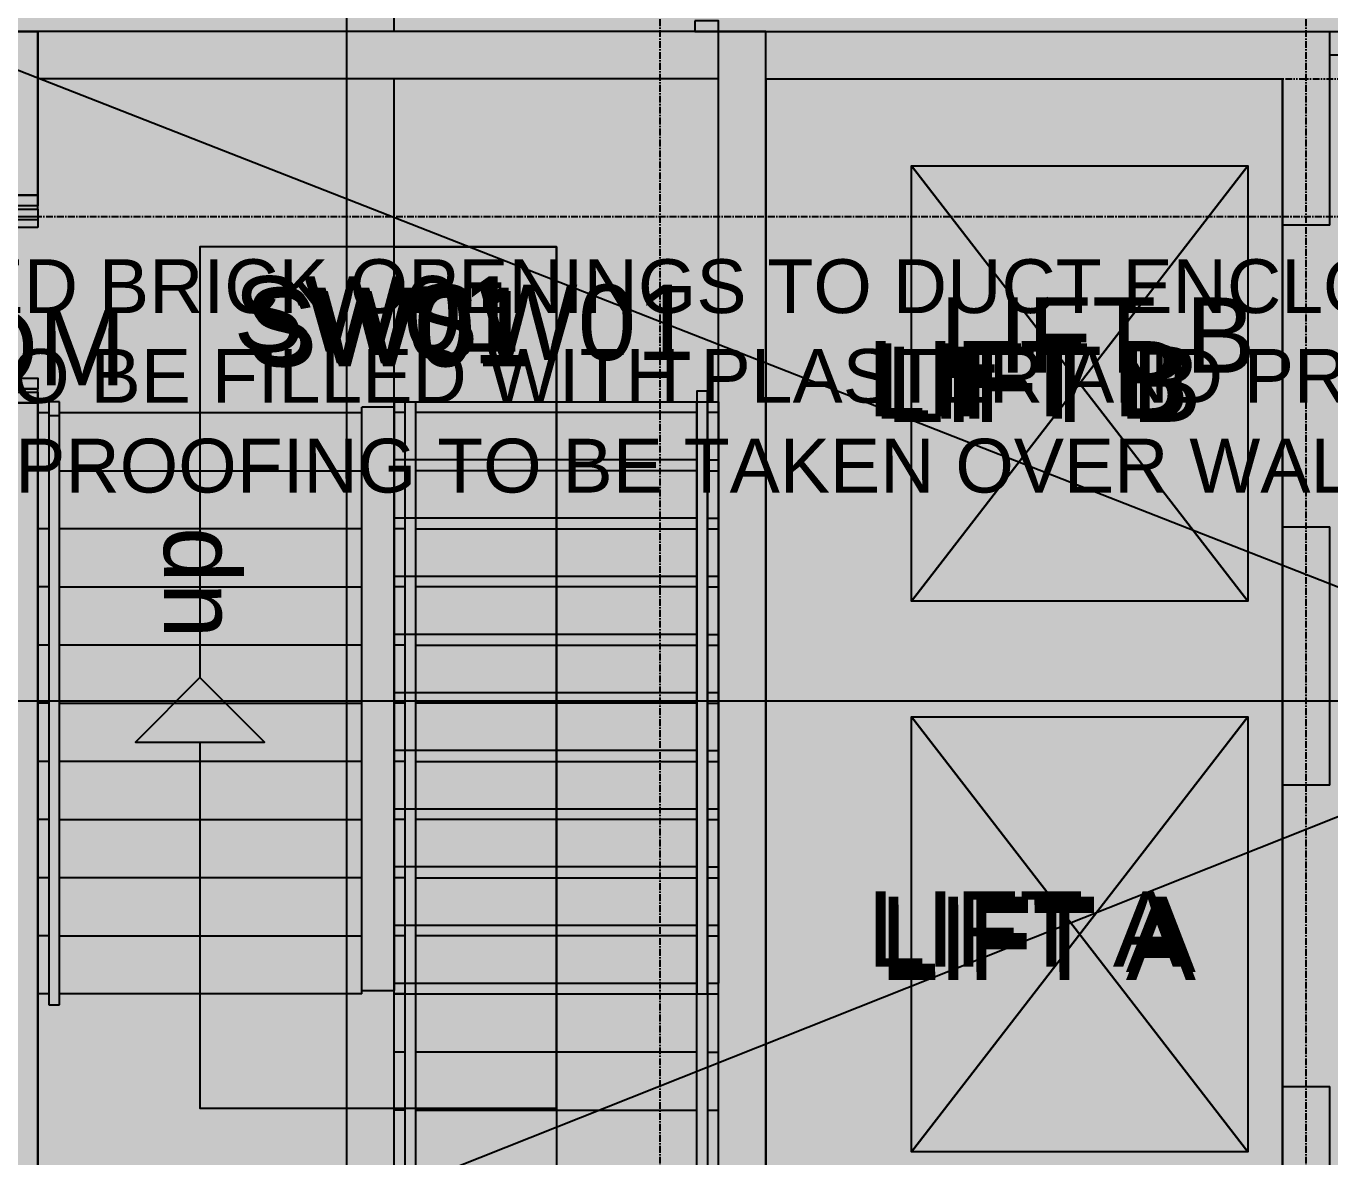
# Model space of a CAD drawing. Header units: millimetres. Extents: x -27283 to 30143, y -18440 to 22926.
# Drawn here: x -8478 to -2423, y -2091 to 3161 of the extents above; entities that cross this region are included whole.
import ezdxf

# ---------------------------------------------------------------- set-up
doc = ezdxf.new("R2010")
doc.units = ezdxf.units.MM
for name, pattern in [('PCENTRE', [50.8, 31.75, -6.35, 6.35, -6.35]), ('PCENTRE2', [28.575, 19.05, -3.175, 3.175, -3.175]), ('PPHANTOM', [63.5, 31.75, -6.35, 6.35, -6.35, 6.35, -6.35])]:
    doc.linetypes.add(name, pattern=pattern)
for name, color, linetype in [('11th Floor - Doors Windows and Openings', 7, 'Continuous'), ('11th Floor - Stairs', 7, 'Continuous'), ('11th Floor - Structural Members', 7, 'Continuous'), ('11th Floor - Text and Leaders', 7, 'Continuous'), ('11th Floor - Walls', 7, 'Continuous'), ('Boundaries_and_building_grids', 140, 'PCENTRE2'), ('Lift Motor Room Roof - Hatch', 7, 'Continuous'), ('Lift Motor Room Roof - Roofs', 7, 'Continuous'), ('Lift Motor Room Roof - Text and Leaders', 7, 'Continuous'), ('Roof - Stairs', 7, 'Continuous'), ('Roof - Structural Members', 7, 'Continuous'), ('Roof - Text and Leaders', 7, 'Continuous'), ('Roof - Walls', 7, 'Continuous'), ('Sixth Floor - Doors Windows and Openings', 7, 'Continuous'), ('Sixth Floor - Stairs', 7, 'Continuous'), ('Sixth Floor - Structural Members', 7, 'Continuous'), ('Sixth Floor - Text and Leaders', 7, 'Continuous'), ('Sixth Floor - Walls', 7, 'Continuous'), ('Tenth Floor - Doors Windows and Openings', 7, 'Continuous'), ('Tenth Floor - Stairs', 7, 'Continuous'), ('Tenth Floor - Structural Members', 7, 'Continuous'), ('Tenth Floor - Text and Leaders', 7, 'Continuous'), ('Tenth Floor - Walls', 7, 'Continuous')]:
    doc.layers.add(name, color=color, linetype=linetype)
doc.styles.add('arial', font='arial.ttf')
doc.styles.add('Arial1', font='arial.ttf')

msp = doc.modelspace()

# ---------------------------------------------------------------- hatches: boundary and pattern name
at = {"layer": 'Lift Motor Room Roof - Hatch', "linetype": 'Continuous', "lineweight": -3}
h = msp.add_hatch(dxfattribs=at)
h.set_pattern_fill('ANGLE', color=8, scale=45, style=0)
h.set_pattern_definition([(0, (0, 0), (0, 314.325), [228.6, -85.725]), (90, (0, 0), (-314.325, 2e-14), [228.6, -85.725])])
h.paths.add_polyline_path([(-14322.8, 5045.7), (12257.2, 5045.7), (12257.2, -4994.3), (-14322.8, -4994.3)])
h.paths.add_polyline_path([(-13222.8, 135.7), (-13222.8, -3084.3), (-11422.8, -3084.3), (-11422.8, 135.7)])
h.paths.add_polyline_path([(122.2, -2904.3), (122.2, -4034.3), (1397.2, -4034.3), (1397.2, -2904.3)])

# ---------------------------------------------------------------- linework, layer by layer
at = {"layer": '11th Floor - Doors Windows and Openings', "color": 1, "linetype": 'Continuous', "elevation": 37950}
for points in [[(-8422.8, 2225.7), (-8642.8, 2225.7), (-8642.8, 2275.7), (-8422.8, 2275.7), (-8422.8, 2225.7)], [(-8422.8, 1475.7), (-8642.8, 1475.7), (-8642.8, 1525.7), (-8422.8, 1525.7), (-8422.8, 1475.7)]]:
    msp.add_lwpolyline(points, dxfattribs=at)
at = {"layer": '11th Floor - Stairs', "color": 8, "linetype": 'Continuous'}
for p, q in [((-4366.3, 2511.2, 37950), (-2804.1, 490, 37950)), ((-4366.3, 490, 37950), (-2804.1, 2511.2, 37950)), ((-4366.3, -2068.1, 37950), (-2804.1, -46.9, 37950)), ((-4366.3, -46.9, 37950), (-2804.1, -2068.1, 37950))]:
    msp.add_line(p, q, dxfattribs=at)
at = {"layer": '11th Floor - Stairs', "color": 1, "linetype": 'Continuous'}
for p, q in [((-8322.8, 1415.7, 37950), (-8372.8, 1415.7, 37950)), ((-8372.8, 1415.7, 37950), (-8372.8, -1384.3, 37950)), ((-8322.8, -1384.3, 37950), (-8322.8, 1415.7, 37950)), ((-6767.8, 1415.7, 37950), (-6767.8, -1318.4, 37950)), ((-6767.8, 1415.7, 37950), (-5362.8, 1415.7, 37950)), ((-5312.8, 1415.7, 37950), (-5262.8, 1415.7, 37950)), ((-5262.8, 1415.7, 37950), (-5262.8, -1284.3, 37950)), ((-8422.8, 1365.7, 37950), (-8372.8, 1365.7, 37950)), ((-8422.8, 1365.7, 37950), (-8422.8, -1334.3, 37950)), ((-8322.8, 1365.7, 37950), (-6917.8, 1365.7, 37950)), ((-6917.8, -1334.3, 37950), (-6917.8, 1390.7, 37950)), ((-6767.8, 1390.7, 37950), (-6917.8, 1390.7, 37950)), ((-8372.8, 1095.7, 37950), (-8422.8, 1095.7, 37950)), ((-8322.8, 1095.7, 37950), (-6917.8, 1095.7, 37950)), ((-5362.8, 1145.7, 37950), (-6767.8, 1145.7, 37950)), ((-5312.8, 1145.7, 37950), (-5262.8, 1145.7, 37950)), ((-5362.8, 875.7, 37950), (-6767.8, 875.7, 37950)), ((-5312.8, 875.7, 37950), (-5262.8, 875.7, 37950)), ((-8372.8, 825.7, 37950), (-8422.8, 825.7, 37950)), ((-6917.8, 825.7, 37950), (-8322.8, 825.7, 37950)), ((-6767.8, 605.7, 37950), (-5362.8, 605.7, 37950)), ((-5312.8, 605.7, 37950), (-5262.8, 605.7, 37950)), ((-8372.8, 555.7, 37950), (-8422.8, 555.7, 37950)), ((-8322.8, 555.7, 37950), (-6917.8, 555.7, 37950)), ((-5362.8, 335.7, 37950), (-6767.8, 335.7, 37950)), ((-5312.8, 335.7, 37950), (-5262.8, 335.7, 37950)), ((-8372.8, 285.7, 37950), (-8422.8, 285.7, 37950)), ((-6917.8, 285.7, 37950), (-8322.8, 285.7, 37950)), ((-6767.8, 65.7, 37950), (-5362.8, 65.7, 37950)), ((-5312.8, 65.7, 37950), (-5262.8, 65.7, 37950)), ((-8372.8, 15.7, 37950), (-8422.8, 15.7, 37950)), ((-8322.8, 15.7, 37950), (-6917.8, 15.7, 37950)), ((-5362.8, -204.3, 37950), (-6767.8, -204.3, 37950)), ((-5312.8, -204.3, 37950), (-5262.8, -204.3, 37950)), ((-8372.8, -254.3, 37950), (-8422.8, -254.3, 37950)), ((-6917.8, -254.3, 37950), (-8322.8, -254.3, 37950)), ((-6767.8, -474.3, 37950), (-5362.8, -474.3, 37950)), ((-5312.8, -474.3, 37950), (-5262.8, -474.3, 37950)), ((-8372.8, -524.3, 37950), (-8422.8, -524.3, 37950)), ((-8322.8, -524.3, 37950), (-6917.8, -524.3, 37950)), ((-5362.8, -744.3, 37950), (-6767.8, -744.3, 37950)), ((-5312.8, -744.3, 37950), (-5262.8, -744.3, 37950)), ((-8372.8, -794.3, 37950), (-8422.8, -794.3, 37950)), ((-6917.8, -794.3, 37950), (-8322.8, -794.3, 37950)), ((-6767.8, -1014.3, 37950), (-5362.8, -1014.3, 37950)), ((-5312.8, -1014.3, 37950), (-5262.8, -1014.3, 37950)), ((-8372.8, -1064.3, 37950), (-8422.8, -1064.3, 37950)), ((-8322.8, -1064.3, 37950), (-6917.8, -1064.3, 37950)), ((-6917.8, -1318.4, 37950), (-6767.8, -1318.4, 37950)), ((-6767.8, -1284.3, 37950), (-5362.8, -1284.3, 37950)), ((-5312.8, -1284.3, 37950), (-5262.8, -1284.3, 37950)), ((-8372.8, -1334.3, 37950), (-8422.8, -1334.3, 37950)), ((-8372.8, -1384.3, 37950), (-8322.8, -1384.3, 37950)), ((-6917.8, -1334.3, 37950), (-8322.8, -1334.3, 37950))]:
    msp.add_line(p, q, dxfattribs=at)
at = {"layer": '11th Floor - Stairs', "color": 8, "linetype": 'Continuous', "elevation": 37950}
for points in [[(-2804.1, 490), (-4366.3, 490), (-4366.3, 2511.2), (-2804.1, 2511.2), (-2804.1, 490)], [(-2804.1, -2068.1), (-4366.3, -2068.1), (-4366.3, -46.9), (-2804.1, -46.9), (-2804.1, -2068.1)]]:
    msp.add_lwpolyline(points, dxfattribs=at)
at = {"layer": '11th Floor - Stairs', "color": 1, "linetype": 'Continuous', "elevation": 37950}
for points in [[(-7670.3, -165), (-7670.3, -1865.4), (-6015.3, -1865.4), (-6015.3, 2135.3)], [(-6015.3, 2135.3), (-7670.3, 2135.3), (-7670.3, 135)], [(-5312.8, 1465.7), (-5362.8, 1465.7), (-5362.8, -1334.3), (-5312.8, -1334.3), (-5312.8, 1465.7)], [(-7670.3, 135), (-7970.3, -165), (-7370.3, -165), (-7670.3, 135)]]:
    msp.add_lwpolyline(points, dxfattribs=at)
at = {"layer": '11th Floor - Structural Members', "color": 5, "linetype": 'Continuous'}
for p, q in [((-5262.8, 3135.7, 37950), (-2422.8, 3135.7, 37950)), ((-5262.8, -3084.3, 37950), (-5262.8, 3135.7, 37950)), ((-2422.8, 2235.7, 37950), (-2422.8, 3135.7, 37950)), ((-5042.8, 2915.7, 37950), (-2642.8, 2915.7, 37950)), ((-5042.8, -2264.3, 37950), (-5042.8, 2915.7, 37950)), ((-2642.8, 2235.7, 37950), (-2642.8, 2915.7, 37950)), ((-2642.8, 2235.7, 37950), (-2642.8, 835.7, 37950)), ((-2422.8, 2235.7, 37950), (-2642.8, 2235.7, 37950)), ((-2642.8, -364.3, 37950), (-2642.8, 835.7, 37950)), ((-2642.8, 835.7, 37950), (-2422.8, 835.7, 37950)), ((-2422.8, -364.3, 37950), (-2422.8, 835.7, 37950)), ((-2422.8, -364.3, 37950), (-2642.8, -364.3, 37950)), ((-2642.8, -364.3, 37950), (-2642.8, -1764.3, 37950)), ((-2642.8, -1764.3, 37950), (-2422.8, -1764.3, 37950)), ((-2642.8, -2264.3, 37950), (-2642.8, -1764.3, 37950)), ((-2422.8, -3084.3, 37950), (-2422.8, -1764.3, 37950))]:
    msp.add_line(p, q, dxfattribs=at)
at = {"layer": '11th Floor - Structural Members', "color": 5, "linetype": 'Continuous', "lineweight": -3, "elevation": 37950}
for points in [[(-8422.8, 3135.7), (-8422.8, 2375.7), (-8642.8, 2375.7), (-8642.8, 3135.7)], [(-8422.8, 1475.7), (-8642.8, 1475.7), (-8642.8, -3084.3), (-8422.8, -3084.3)]]:
    msp.add_lwpolyline(points, close=True, dxfattribs=at)
at = {"layer": '11th Floor - Walls', "color": 3, "linetype": 'Continuous'}
for p, q in [((-5262.8, 3135.7, 37950), (-8422.8, 3135.7, 37950)), ((-8422.8, 3135.7, 37950), (-8422.8, 2915.7, 37950)), ((-5262.8, 2915.7, 37950), (-5262.8, 3135.7, 37950)), ((-5262.8, 2915.7, 37950), (-8422.8, 2915.7, 37950))]:
    msp.add_line(p, q, dxfattribs=at)
at = {"layer": 'Boundaries_and_building_grids', "color": 140, "linetype": 'PCENTRE', "lineweight": -3}
for p, q in [((-5532.8, -11774.3), (-5532.8, 11825.7)), ((-2532.8, -11774.3), (-2532.8, 11825.7)), ((-27282.8, 2275.7), (25217.2, 2275.7))]:
    msp.add_line(p, q, dxfattribs=at)
at = {"layer": 'Lift Motor Room Roof - Roofs', "color": 1, "linetype": 'Continuous', "lineweight": -3}
for p, q in [((-1032.8, 25.7, 46830), (-12837.8, 4645.7, 46830)), ((-12677.8, -4597.5, 46830), (-1032.8, 25.7, 46830)), ((12357.2, 25.7, 46830), (-11422.8, 25.7, 46830))]:
    msp.add_line(p, q, dxfattribs=at)
at = {"layer": 'Roof - Stairs', "color": 1, "linetype": 'Continuous'}
for p, q in [((-6717.8, 1415.7, 42250), (-6667.8, 1415.7, 42250)), ((-6717.8, -2464.3, 42250), (-6717.8, 1415.7, 42250)), ((-6667.8, -2464.3, 42250), (-6667.8, 1415.7, 42250)), ((-5362.8, 1415.7, 42250), (-5312.8, 1415.7, 42250)), ((-5362.8, -2464.3, 42250), (-5362.8, 1415.7, 42250)), ((-5312.8, 1415.7, 42250), (-5312.8, -2464.3, 42250)), ((-6767.8, -2954.3, 42250), (-6767.8, 1365.7, 42250)), ((-6767.8, -2954.3, 42250), (-6767.8, 1365.7, 42250)), ((-6717.8, 1365.7, 42250), (-6767.8, 1365.7, 42250)), ((-5362.8, 1365.7, 42250), (-6667.8, 1365.7, 42250)), ((-5262.8, 1365.7, 42250), (-5312.8, 1365.7, 42250)), ((-6717.8, 1095.7, 42250), (-6767.8, 1095.7, 42250)), ((-5362.8, 1095.7, 42250), (-6667.8, 1095.7, 42250)), ((-5312.8, 1095.7, 42250), (-5262.8, 1095.7, 42250)), ((-6717.8, 825.7, 42250), (-6767.8, 825.7, 42250)), ((-6667.8, 825.7, 42250), (-5362.8, 825.7, 42250)), ((-5312.8, 825.7, 42250), (-5262.8, 825.7, 42250)), ((-6717.8, 555.7, 42250), (-6767.8, 555.7, 42250)), ((-5362.8, 555.7, 42250), (-6667.8, 555.7, 42250)), ((-5312.8, 555.7, 42250), (-5262.8, 555.7, 42250)), ((-6717.8, 285.7, 42250), (-6767.8, 285.7, 42250)), ((-6667.8, 285.7, 42250), (-5362.8, 285.7, 42250)), ((-5312.8, 285.7, 42250), (-5262.8, 285.7, 42250)), ((-6717.8, 15.7, 42250), (-6767.8, 15.7, 42250)), ((-5362.8, 15.7, 42250), (-6667.8, 15.7, 42250)), ((-5312.8, 15.7, 42250), (-5262.8, 15.7, 42250)), ((-6717.8, -254.3, 42250), (-6767.8, -254.3, 42250)), ((-6717.8, -254.3, 42250), (-6767.8, -254.3, 42250)), ((-6667.8, -254.3, 42250), (-5362.8, -254.3, 42250)), ((-5312.8, -254.3, 42250), (-5262.8, -254.3, 42250)), ((-6717.8, -524.3, 42250), (-6767.8, -524.3, 42250)), ((-5362.8, -524.3, 42250), (-6667.8, -524.3, 42250)), ((-5312.8, -524.3, 42250), (-5262.8, -524.3, 42250)), ((-6717.8, -794.3, 42250), (-6767.8, -794.3, 42250)), ((-6667.8, -794.3, 42250), (-5362.8, -794.3, 42250)), ((-5312.8, -794.3, 42250), (-5262.8, -794.3, 42250)), ((-6717.8, -1064.3, 42250), (-6767.8, -1064.3, 42250)), ((-5362.8, -1064.3, 42250), (-6667.8, -1064.3, 42250)), ((-5312.8, -1064.3, 42250), (-5262.8, -1064.3, 42250)), ((-6767.8, -1334.3, 42250), (-5362.8, -1334.3, 42250)), ((-6717.8, -1334.3, 42250), (-6767.8, -1334.3, 42250)), ((-6667.8, -1334.3, 42250), (-5362.8, -1334.3, 42250)), ((-5312.8, -1334.3, 42250), (-5262.8, -1334.3, 42250)), ((-5312.8, -1334.3, 42250), (-5262.8, -1334.3, 42250)), ((-6717.8, -1604.3, 42250), (-6767.8, -1604.3, 42250)), ((-5362.8, -1604.3, 42250), (-6667.8, -1604.3, 42250)), ((-5312.8, -1604.3, 42250), (-5262.8, -1604.3, 42250)), ((-6717.8, -1874.3, 42250), (-6767.8, -1874.3, 42250)), ((-6667.8, -1874.3, 42250), (-5362.8, -1874.3, 42250)), ((-5312.8, -1874.3, 42250), (-5262.8, -1874.3, 42250))]:
    msp.add_line(p, q, dxfattribs=at)
at = {"layer": 'Roof - Stairs', "color": 1, "linetype": 'Continuous', "elevation": 42250}
msp.add_lwpolyline([(-6767.8, 2135.3), (-6015.3, 2135.3), (-6015.3, -2414.3)], dxfattribs=at)
at = {"layer": 'Roof - Structural Members', "color": 5, "linetype": 'Continuous'}
for p, q in [((-5042.8, 2915.7, 42250), (-5042.8, -2264.3, 42250)), ((-5042.8, 2915.7, 42250), (-2642.8, 2915.7, 42250)), ((-2642.8, 2915.7, 42250), (-2642.8, -2264.3, 42250))]:
    msp.add_line(p, q, dxfattribs=at)
at = {"layer": 'Roof - Structural Members', "color": 8, "linetype": 'Continuous'}
for p, q in [((-2804.1, 490, 42250), (-4366.3, 2511.2, 42250)), ((-2804.1, 2511.2, 42250), (-4366.3, 490, 42250)), ((-2804.1, -2068.1, 42250), (-4366.3, -46.9, 42250)), ((-2804.1, -46.9, 42250), (-4366.3, -2068.1, 42250))]:
    msp.add_line(p, q, dxfattribs=at)
at = {"layer": 'Roof - Structural Members', "color": 8, "linetype": 'Continuous', "elevation": 42250}
for points in [[(-4366.3, 2511.2), (-2804.1, 2511.2), (-2804.1, 490), (-4366.3, 490), (-4366.3, 2511.2)], [(-4366.3, -46.9), (-2804.1, -46.9), (-2804.1, -2068.1), (-4366.3, -2068.1), (-4366.3, -46.9)]]:
    msp.add_lwpolyline(points, dxfattribs=at)
at = {"layer": 'Roof - Walls', "color": 3, "linetype": 'Continuous', "lineweight": -3}
for p, q in [((-6987.8, -2864.3, 42250), (-6987.8, 5045.7, 42250)), ((-6767.8, 3135.7, 42250), (-6767.8, 5045.7, 42250)), ((-5042.8, 3135.7, 42250), (-6767.8, 3135.7, 42250)), ((-5042.8, -2864.3, 42250), (-5042.8, 3135.7, 42250)), ((-5262.8, 2915.7, 42250), (-6767.8, 2915.7, 42250)), ((-6767.8, -3084.3, 42250), (-6767.8, 2915.7, 42250)), ((-5262.8, -2864.3, 42250), (-5262.8, 2915.7, 42250))]:
    msp.add_line(p, q, dxfattribs=at)
at = {"layer": 'Roof - Walls', "color": 8, "linetype": 'PPHANTOM', "lineweight": -3}
for p, q in [((-5042.8, 3135.7, 42250), (6577.2, 3135.7, 42250)), ((-5042.8, 2915.7, 42250), (6577.2, 2915.7, 42250))]:
    msp.add_line(p, q, dxfattribs=at)
at = {"layer": 'Sixth Floor - Doors Windows and Openings', "color": 1, "linetype": 'Continuous', "lineweight": -3, "elevation": 20700}
for points in [[(-5372.8, 3185.7), (-5372.8, 3135.7), (-5262.8, 3135.7), (-5262.8, 3185.7), (-5372.8, 3185.7)], [(-2372.8, 3135.7), (-2372.8, 3025.7), (-2422.8, 3025.7), (-2422.8, 3135.7), (-2372.8, 3135.7)], [(-8422.8, 2310.7), (-8422.8, 2260.7), (-8642.8, 2260.7), (-8642.8, 2310.7), (-8422.8, 2310.7)], [(-8422.8, 1460.7), (-8422.8, 1410.7), (-8642.8, 1410.7), (-8642.8, 1460.7), (-8422.8, 1460.7)]]:
    msp.add_lwpolyline(points, dxfattribs=at)
at = {"layer": 'Sixth Floor - Stairs', "color": 8, "linetype": 'Continuous', "lineweight": -3}
for p, q in [((-4366.3, 2511.2, 20700), (-2804.1, 490, 20700)), ((-4366.3, 490, 20700), (-2804.1, 2511.2, 20700)), ((-4366.3, -2068.1, 20700), (-2804.1, -46.9, 20700)), ((-4366.3, -46.9, 20700), (-2804.1, -2068.1, 20700))]:
    msp.add_line(p, q, dxfattribs=at)
at = {"layer": 'Sixth Floor - Stairs', "color": 1, "linetype": 'Continuous', "lineweight": -3}
for p, q in [((-8372.8, 1415.7, 20700), (-8372.8, -1384.3, 20700)), ((-8322.8, -1384.3, 20700), (-8322.8, 1415.7, 20700)), ((-6767.8, 1415.7, 20700), (-6767.8, -1318.4, 20700)), ((-6767.8, 1415.7, 20700), (-5362.8, 1415.7, 20700)), ((-5312.8, 1415.7, 20700), (-5262.8, 1415.7, 20700)), ((-5262.8, 1415.7, 20700), (-5262.8, -1284.3, 20700)), ((-8422.8, 1365.7, 20700), (-8372.8, 1365.7, 20700)), ((-8422.8, 1365.7, 20700), (-8422.8, -1334.3, 20700)), ((-8322.8, 1350.7, 20700), (-8372.8, 1350.7, 20700)), ((-8322.8, 1365.7, 20700), (-6917.8, 1365.7, 20700)), ((-6767.8, 1390.7, 20700), (-6917.8, 1390.7, 20700)), ((-6917.8, -1334.3, 20700), (-6917.8, 1390.7, 20700)), ((-8372.8, 1095.7, 20700), (-8422.8, 1095.7, 20700)), ((-8322.8, 1095.7, 20700), (-6917.8, 1095.7, 20700)), ((-5362.8, 1145.7, 20700), (-6767.8, 1145.7, 20700)), ((-5312.8, 1145.7, 20700), (-5262.8, 1145.7, 20700)), ((-5362.8, 875.7, 20700), (-6767.8, 875.7, 20700)), ((-5312.8, 875.7, 20700), (-5262.8, 875.7, 20700)), ((-8372.8, 825.7, 20700), (-8422.8, 825.7, 20700)), ((-6917.8, 825.7, 20700), (-8322.8, 825.7, 20700)), ((-6767.8, 605.7, 20700), (-5362.8, 605.7, 20700)), ((-5312.8, 605.7, 20700), (-5262.8, 605.7, 20700)), ((-8372.8, 555.7, 20700), (-8422.8, 555.7, 20700)), ((-8322.8, 555.7, 20700), (-6917.8, 555.7, 20700)), ((-5362.8, 335.7, 20700), (-6767.8, 335.7, 20700)), ((-5312.8, 335.7, 20700), (-5262.8, 335.7, 20700)), ((-8372.8, 285.7, 20700), (-8422.8, 285.7, 20700)), ((-6917.8, 285.7, 20700), (-8322.8, 285.7, 20700)), ((-6767.8, 65.7, 20700), (-5362.8, 65.7, 20700)), ((-5312.8, 65.7, 20700), (-5262.8, 65.7, 20700)), ((-8372.8, 15.7, 20700), (-8422.8, 15.7, 20700)), ((-8322.8, 15.7, 20700), (-6917.8, 15.7, 20700)), ((-5362.8, -204.3, 20700), (-6767.8, -204.3, 20700)), ((-5312.8, -204.3, 20700), (-5262.8, -204.3, 20700)), ((-8372.8, -254.3, 20700), (-8422.8, -254.3, 20700)), ((-6917.8, -254.3, 20700), (-8322.8, -254.3, 20700)), ((-6767.8, -474.3, 20700), (-5362.8, -474.3, 20700)), ((-5312.8, -474.3, 20700), (-5262.8, -474.3, 20700)), ((-8372.8, -524.3, 20700), (-8422.8, -524.3, 20700)), ((-8322.8, -524.3, 20700), (-6917.8, -524.3, 20700)), ((-5362.8, -744.3, 20700), (-6767.8, -744.3, 20700)), ((-5312.8, -744.3, 20700), (-5262.8, -744.3, 20700)), ((-8372.8, -794.3, 20700), (-8422.8, -794.3, 20700)), ((-6917.8, -794.3, 20700), (-8322.8, -794.3, 20700)), ((-6767.8, -1014.3, 20700), (-5362.8, -1014.3, 20700)), ((-5312.8, -1014.3, 20700), (-5262.8, -1014.3, 20700)), ((-8372.8, -1064.3, 20700), (-8422.8, -1064.3, 20700)), ((-8322.8, -1064.3, 20700), (-6917.8, -1064.3, 20700)), ((-6917.8, -1318.4, 20700), (-6767.8, -1318.4, 20700)), ((-6767.8, -1284.3, 20700), (-5362.8, -1284.3, 20700)), ((-5312.8, -1284.3, 20700), (-5262.8, -1284.3, 20700)), ((-8372.8, -1334.3, 20700), (-8422.8, -1334.3, 20700)), ((-8372.8, -1384.3, 20700), (-8322.8, -1384.3, 20700)), ((-6917.8, -1334.3, 20700), (-8322.8, -1334.3, 20700))]:
    msp.add_line(p, q, dxfattribs=at)
at = {"layer": 'Sixth Floor - Stairs', "color": 8, "linetype": 'Continuous', "lineweight": -3, "elevation": 20700}
for points in [[(-2804.1, 490), (-4366.3, 490), (-4366.3, 2511.2), (-2804.1, 2511.2), (-2804.1, 490)], [(-2804.1, -2068.1), (-4366.3, -2068.1), (-4366.3, -46.9), (-2804.1, -46.9), (-2804.1, -2068.1)]]:
    msp.add_lwpolyline(points, dxfattribs=at)
at = {"layer": 'Sixth Floor - Stairs', "color": 1, "linetype": 'Continuous', "lineweight": -3, "elevation": 20700}
for points in [[(-6015.3, 2135.3), (-7670.3, 2135.3), (-7670.3, 135)], [(-7670.3, -165), (-7670.3, -1865.4), (-6015.3, -1865.4), (-6015.3, 2135.3)], [(-5312.8, 1465.7), (-5362.8, 1465.7), (-5362.8, -1334.3), (-5312.8, -1334.3), (-5312.8, 1465.7)], [(-7670.3, 135), (-7970.3, -165), (-7370.3, -165), (-7670.3, 135)]]:
    msp.add_lwpolyline(points, dxfattribs=at)
at = {"layer": 'Sixth Floor - Structural Members', "color": 5, "linetype": 'Continuous', "lineweight": -3}
for p, q in [((-5262.8, -3084.3, 20700), (-5262.8, 3135.7, 20700)), ((-5262.8, 3135.7, 20700), (-2422.8, 3135.7, 20700)), ((-2422.8, 2235.7, 20700), (-2422.8, 3135.7, 20700)), ((-5042.8, 2915.7, 20700), (-2642.8, 2915.7, 20700)), ((-5042.8, -2264.3, 20700), (-5042.8, 2915.7, 20700)), ((-2642.8, 2235.7, 20700), (-2642.8, 2915.7, 20700)), ((-2422.8, 2235.7, 20700), (-2642.8, 2235.7, 20700)), ((-2642.8, 835.7, 20700), (-2642.8, 2235.7, 20700)), ((-2642.8, 835.7, 20700), (-2422.8, 835.7, 20700)), ((-2642.8, -364.3, 20700), (-2642.8, 835.7, 20700)), ((-2422.8, -364.3, 20700), (-2422.8, 835.7, 20700)), ((-2422.8, -364.3, 20700), (-2642.8, -364.3, 20700)), ((-2642.8, -1764.3, 20700), (-2642.8, -364.3, 20700)), ((-2642.8, -2264.3, 20700), (-2642.8, -1764.3, 20700)), ((-2642.8, -1764.3, 20700), (-2422.8, -1764.3, 20700)), ((-2422.8, -3084.3, 20700), (-2422.8, -1764.3, 20700))]:
    msp.add_line(p, q, dxfattribs=at)
at = {"layer": 'Sixth Floor - Structural Members', "color": 5, "linetype": 'Continuous', "lineweight": -3, "elevation": 20700}
for points in [[(-8422.8, 3135.7), (-8642.8, 3135.7), (-8642.8, 2310.7), (-8422.8, 2310.7)], [(-8422.8, 1410.7), (-8422.8, -3084.3), (-8642.8, -3084.3), (-8642.8, 1410.7)]]:
    msp.add_lwpolyline(points, close=True, dxfattribs=at)
at = {"layer": 'Sixth Floor - Walls', "color": 3, "linetype": 'Continuous', "lineweight": -3}
for p, q in [((-5262.8, 3135.7, 20700), (-8422.8, 3135.7, 20700)), ((-8422.8, 2915.7, 20700), (-8422.8, 3135.7, 20700)), ((-5262.8, 2915.7, 20700), (-5262.8, 3135.7, 20700)), ((-5262.8, 2915.7, 20700), (-8422.8, 2915.7, 20700))]:
    msp.add_line(p, q, dxfattribs=at)
at = {"layer": 'Tenth Floor - Doors Windows and Openings', "color": 1, "linetype": 'Continuous', "elevation": 34500}
for points in [[(-8422.8, 2375.7), (-8422.8, 2325.7), (-8642.8, 2325.7), (-8642.8, 2375.7), (-8422.8, 2375.7)], [(-8422.8, 1525.7), (-8422.8, 1475.7), (-8642.8, 1475.7), (-8642.8, 1525.7), (-8422.8, 1525.7)]]:
    msp.add_lwpolyline(points, dxfattribs=at)
at = {"layer": 'Tenth Floor - Stairs', "color": 8, "linetype": 'Continuous'}
for p, q in [((-4366.3, 490, 34500), (-2804.1, 2511.2, 34500)), ((-4366.3, 2511.2, 34500), (-2804.1, 490, 34500)), ((-4366.3, -2068.1, 34500), (-2804.1, -46.9, 34500)), ((-4366.3, -46.9, 34500), (-2804.1, -2068.1, 34500))]:
    msp.add_line(p, q, dxfattribs=at)
at = {"layer": 'Tenth Floor - Stairs', "color": 1, "linetype": 'Continuous'}
for p, q in [((-8372.8, 1415.7, 34500), (-8372.8, -1384.3, 34500)), ((-8322.8, 1415.7, 34500), (-8372.8, 1415.7, 34500)), ((-8322.8, -1384.3, 34500), (-8322.8, 1415.7, 34500)), ((-6767.8, 1415.7, 34500), (-6767.8, -1318.4, 34500)), ((-6767.8, 1415.7, 34500), (-5362.8, 1415.7, 34500)), ((-5312.8, 1415.7, 34500), (-5262.8, 1415.7, 34500)), ((-5262.8, 1415.7, 34500), (-5262.8, -1284.3, 34500)), ((-8422.8, 1365.7, 34500), (-8422.8, -1334.3, 34500)), ((-8422.8, 1365.7, 34500), (-8372.8, 1365.7, 34500)), ((-8322.8, 1365.7, 34500), (-6917.8, 1365.7, 34500)), ((-6917.8, -1334.3, 34500), (-6917.8, 1390.7, 34500)), ((-6767.8, 1390.7, 34500), (-6917.8, 1390.7, 34500)), ((-8372.8, 1095.7, 34500), (-8422.8, 1095.7, 34500)), ((-8322.8, 1095.7, 34500), (-6917.8, 1095.7, 34500)), ((-5362.8, 1145.7, 34500), (-6767.8, 1145.7, 34500)), ((-5312.8, 1145.7, 34500), (-5262.8, 1145.7, 34500)), ((-5362.8, 875.7, 34500), (-6767.8, 875.7, 34500)), ((-5312.8, 875.7, 34500), (-5262.8, 875.7, 34500)), ((-8372.8, 825.7, 34500), (-8422.8, 825.7, 34500)), ((-6917.8, 825.7, 34500), (-8322.8, 825.7, 34500)), ((-6767.8, 605.7, 34500), (-5362.8, 605.7, 34500)), ((-5312.8, 605.7, 34500), (-5262.8, 605.7, 34500)), ((-8372.8, 555.7, 34500), (-8422.8, 555.7, 34500)), ((-8322.8, 555.7, 34500), (-6917.8, 555.7, 34500)), ((-5362.8, 335.7, 34500), (-6767.8, 335.7, 34500)), ((-5312.8, 335.7, 34500), (-5262.8, 335.7, 34500)), ((-8372.8, 285.7, 34500), (-8422.8, 285.7, 34500)), ((-6917.8, 285.7, 34500), (-8322.8, 285.7, 34500)), ((-6767.8, 65.7, 34500), (-5362.8, 65.7, 34500)), ((-5312.8, 65.7, 34500), (-5262.8, 65.7, 34500)), ((-8372.8, 15.7, 34500), (-8422.8, 15.7, 34500)), ((-8322.8, 15.7, 34500), (-6917.8, 15.7, 34500)), ((-5362.8, -204.3, 34500), (-6767.8, -204.3, 34500)), ((-5312.8, -204.3, 34500), (-5262.8, -204.3, 34500)), ((-8372.8, -254.3, 34500), (-8422.8, -254.3, 34500)), ((-6917.8, -254.3, 34500), (-8322.8, -254.3, 34500)), ((-6767.8, -474.3, 34500), (-5362.8, -474.3, 34500)), ((-5312.8, -474.3, 34500), (-5262.8, -474.3, 34500)), ((-8372.8, -524.3, 34500), (-8422.8, -524.3, 34500)), ((-8322.8, -524.3, 34500), (-6917.8, -524.3, 34500)), ((-5362.8, -744.3, 34500), (-6767.8, -744.3, 34500)), ((-5312.8, -744.3, 34500), (-5262.8, -744.3, 34500)), ((-8372.8, -794.3, 34500), (-8422.8, -794.3, 34500)), ((-6917.8, -794.3, 34500), (-8322.8, -794.3, 34500)), ((-6767.8, -1014.3, 34500), (-5362.8, -1014.3, 34500)), ((-5312.8, -1014.3, 34500), (-5262.8, -1014.3, 34500)), ((-8372.8, -1064.3, 34500), (-8422.8, -1064.3, 34500)), ((-8322.8, -1064.3, 34500), (-6917.8, -1064.3, 34500)), ((-6917.8, -1318.4, 34500), (-6767.8, -1318.4, 34500)), ((-6767.8, -1284.3, 34500), (-5362.8, -1284.3, 34500)), ((-5312.8, -1284.3, 34500), (-5262.8, -1284.3, 34500)), ((-8372.8, -1334.3, 34500), (-8422.8, -1334.3, 34500)), ((-8372.8, -1384.3, 34500), (-8322.8, -1384.3, 34500)), ((-6917.8, -1334.3, 34500), (-8322.8, -1334.3, 34500))]:
    msp.add_line(p, q, dxfattribs=at)
at = {"layer": 'Tenth Floor - Stairs', "color": 8, "linetype": 'Continuous', "elevation": 34500}
for points in [[(-2804.1, 490), (-4366.3, 490), (-4366.3, 2511.2), (-2804.1, 2511.2), (-2804.1, 490)], [(-2804.1, -2068.1), (-4366.3, -2068.1), (-4366.3, -46.9), (-2804.1, -46.9), (-2804.1, -2068.1)]]:
    msp.add_lwpolyline(points, dxfattribs=at)
at = {"layer": 'Tenth Floor - Stairs', "color": 1, "linetype": 'Continuous', "elevation": 34500}
for points in [[(-6015.3, 2135.3), (-7670.3, 2135.3), (-7670.3, 135)], [(-7670.3, -165), (-7670.3, -1865.4), (-6015.3, -1865.4), (-6015.3, 2135.3)], [(-5312.8, 1465.7), (-5362.8, 1465.7), (-5362.8, -1334.3), (-5312.8, -1334.3), (-5312.8, 1465.7)], [(-7670.3, 135), (-7970.3, -165), (-7370.3, -165), (-7670.3, 135)]]:
    msp.add_lwpolyline(points, dxfattribs=at)
at = {"layer": 'Tenth Floor - Structural Members', "color": 5, "linetype": 'Continuous'}
for p, q in [((-8642.8, 3135.7, 34500), (-8422.8, 3135.7, 34500)), ((-8422.8, 2375.7, 34500), (-8422.8, 3135.7, 34500)), ((-5262.8, -3084.3, 34500), (-5262.8, 3135.7, 34500)), ((-5262.8, 3135.7, 34500), (-2422.8, 3135.7, 34500)), ((-2422.8, 2235.7, 34500), (-2422.8, 3135.7, 34500)), ((-5042.8, 2915.7, 34500), (-2642.8, 2915.7, 34500)), ((-5042.8, -2264.3, 34500), (-5042.8, 2915.7, 34500)), ((-2642.8, 2235.7, 34500), (-2642.8, 2915.7, 34500)), ((-8642.8, 2375.7, 34500), (-8422.8, 2375.7, 34500)), ((-2642.8, 2235.7, 34500), (-2642.8, 835.7, 34500)), ((-2422.8, 2235.7, 34500), (-2642.8, 2235.7, 34500)), ((-8642.8, 1475.7, 34500), (-8422.8, 1475.7, 34500)), ((-8422.8, -3084.3, 34500), (-8422.8, 1475.7, 34500)), ((-2642.8, 835.7, 34500), (-2422.8, 835.7, 34500)), ((-2642.8, -364.3, 34500), (-2642.8, 835.7, 34500)), ((-2422.8, -364.3, 34500), (-2422.8, 835.7, 34500)), ((-2422.8, -364.3, 34500), (-2642.8, -364.3, 34500)), ((-2642.8, -364.3, 34500), (-2642.8, -1764.3, 34500)), ((-2642.8, -1764.3, 34500), (-2422.8, -1764.3, 34500)), ((-2642.8, -2264.3, 34500), (-2642.8, -1764.3, 34500)), ((-2422.8, -3084.3, 34500), (-2422.8, -1764.3, 34500))]:
    msp.add_line(p, q, dxfattribs=at)
at = {"layer": 'Tenth Floor - Walls', "color": 3, "linetype": 'Continuous'}
for p, q in [((-8422.8, 3135.7, 34500), (-8422.8, 2915.7, 34500)), ((-5262.8, 3135.7, 34500), (-8422.8, 3135.7, 34500)), ((-5262.8, 2915.7, 34500), (-5262.8, 3135.7, 34500)), ((-5262.8, 2915.7, 34500), (-8422.8, 2915.7, 34500))]:
    msp.add_line(p, q, dxfattribs=at)

# ---------------------------------------------------------------- texts
at = {"layer": '11th Floor - Stairs', "color": 1, "linetype": 'Continuous'}
msp.add_text('up', height=347.65, rotation=90, dxfattribs=at).set_placement((-7571, 317.2, 37950))
at = {"layer": '11th Floor - Text and Leaders', "color": 1, "linetype": 'Continuous', "char_height": 350, "attachment_point": 7, "style": 'Arial1'}
for s, insert in [('SW01', (-7513.9, 1644.1, 37950)), ('LIFT B', (-4544.6, 1337.5, 37950)), ('LIFT A', (-4512.1, -1232.8, 37950))]:
    msp.add_mtext(s, dxfattribs=dict(at, insert=insert))
at = {"layer": '11th Floor - Text and Leaders', "color": 1, "linetype": 'Continuous', "lineweight": -3, "insert": (-4234.9, 1550.4, 37950), "char_height": 350, "attachment_point": 7, "style": 'arial'}
msp.add_mtext('LIFT B', dxfattribs=at)
at = {"layer": 'Lift Motor Room Roof - Text and Leaders', "color": 2, "linetype": 'Continuous', "insert": (-10623.1, 2077.8, 46830), "char_height": 250, "width": 10292.373, "attachment_point": 1, "style": 'Arial1'}
msp.add_mtext('PERFORATED BRICK OPENINGS TO DUCT ENCLOSURE WALL ARE TO BE FILLED WITH PLASTER AND PREPARED FOR WATERPROOFING TO BE TAKEN OVER WALL', dxfattribs=at)
at = {"layer": 'Roof - Text and Leaders', "color": 1, "linetype": 'Continuous', "char_height": 350, "attachment_point": 7, "style": 'Arial1'}
for s, insert in [('SW01', (-6703.5, 1604.9, 42250)), ('WATER TANK ROOM', (-12875.9, 1487.5, 42250))]:
    msp.add_mtext(s, dxfattribs=dict(at, insert=insert))
at = {"layer": 'Sixth Floor - Stairs', "color": 1, "linetype": 'Continuous', "lineweight": -3}
msp.add_text('up', height=347.65, rotation=90, dxfattribs=at).set_placement((-7571, 317.2, 20700))
at = {"layer": 'Sixth Floor - Text and Leaders', "color": 1, "linetype": 'Continuous', "char_height": 350, "attachment_point": 7, "style": 'Arial1'}
for s, insert in [('SW01', (-7463, 1590.2, 20700)), ('LIFT B', (-4486, 1322.6, 20700)), ('LIFT A', (-4511.5, -1269.6, 20700))]:
    msp.add_mtext(s, dxfattribs=dict(at, insert=insert))
at = {"layer": 'Tenth Floor - Stairs', "color": 1, "linetype": 'Continuous'}
msp.add_text('up', height=347.65, rotation=90, dxfattribs=at).set_placement((-7571, 317.2, 34500))
at = {"layer": 'Tenth Floor - Text and Leaders', "color": 1, "linetype": 'Continuous', "char_height": 350, "attachment_point": 7, "style": 'Arial1'}
for s, insert in [('SW01', (-7452.3, 1574.8, 34500)), ('LIFT B', (-4571.9, 1348, 34500)), ('LIFT A', (-4571.9, -1207.8, 34500))]:
    msp.add_mtext(s, dxfattribs=dict(at, insert=insert))

doc.saveas('drawing.dxf')
